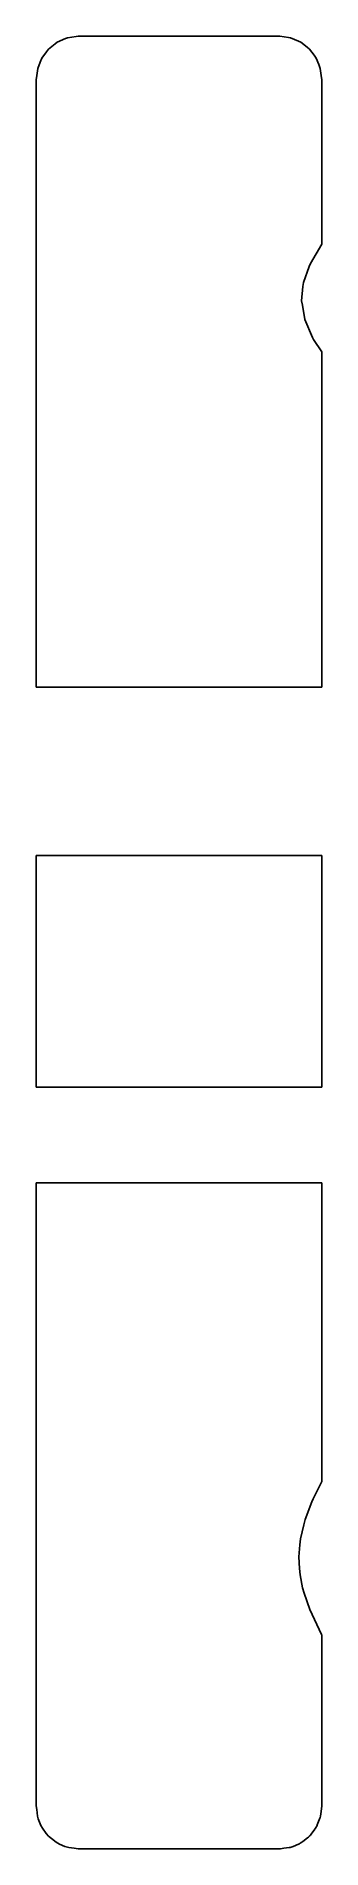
# Model space of a CAD drawing. Header units: metres. Extents: x 2.4 to 16, y -15.8 to 70.5.
import ezdxf

# ---------------------------------------------------------------- set-up
doc = ezdxf.new("R2010")
doc.units = ezdxf.units.M

msp = doc.modelspace()

# ---------------------------------------------------------------- linework, layer by layer
for p, q in [((2.891, 69.802), (2.986, 69.931)), ((2.986, 69.931), (3.301, 70.182)), ((3.301, 70.182), (3.4, 70.261)), ((3.4, 70.261), (3.786, 70.427)), ((3.786, 70.427), (3.882, 70.468)), ((3.882, 70.468), (4.304, 70.526)), ((4.304, 70.526), (4.4, 70.539)), ((4.4, 70.539), (12.253, 70.539)), ((12.253, 70.539), (14, 70.539)), ((14, 70.539), (14.42, 70.482)), ((14.42, 70.482), (14.518, 70.468)), ((14.518, 70.468), (14.897, 70.305)), ((14.897, 70.305), (15, 70.261)), ((15, 70.261), (15.308, 70.015)), ((15.308, 70.015), (15.414, 69.931)), ((15.414, 69.931), (15.632, 69.635)), ((2.468, 68.999), (2.591, 69.308)), ((2.591, 69.308), (2.668, 69.5)), ((2.668, 69.5), (2.891, 69.802)), ((15.632, 69.635), (15.732, 69.5)), ((15.732, 69.5), (15.855, 69.192)), ((15.855, 69.192), (15.932, 68.999)), ((2.4, 68.46), (2.426, 68.675)), ((2.4, 66.456), (2.4, 68.46)), ((2.426, 68.675), (2.468, 68.999)), ((15.932, 68.999), (15.974, 68.675)), ((15.974, 68.675), (16, 68.46)), ((16, 68.46), (16, 64.081)), ((2.4, 64.613), (2.4, 66.456)), ((2.4, 64.166), (2.4, 64.613)), ((2.4, 63.012), (2.4, 64.166)), ((16, 64.081), (16, 60.841)), ((2.4, 62.219), (2.4, 63.012)), ((2.4, 61.7), (2.4, 62.219)), ((2.4, 61.145), (2.4, 61.7)), ((2.4, 60.703), (2.4, 61.145)), ((2.4, 60.178), (2.4, 60.703)), ((16, 60.631), (15.461, 59.712)), ((16, 60.841), (16, 60.738)), ((16, 60.738), (16, 60.631)), ((2.4, 59.841), (2.4, 60.178)), ((2.4, 59.286), (2.4, 59.841)), ((15.397, 59.58), (15.133, 58.811)), ((15.461, 59.712), (15.397, 59.58)), ((2.4, 59.014), (2.4, 59.286)), ((2.4, 58.764), (2.4, 59.014)), ((2.4, 58.212), (2.4, 58.764)), ((15.133, 58.811), (15.101, 58.615)), ((2.4, 57.981), (2.4, 58.212)), ((2.4, 57.43), (2.4, 57.981)), ((15.101, 58.615), (15.043, 57.934)), ((15.043, 57.934), (15.077, 57.733)), ((2.4, 57.191), (2.4, 57.43)), ((2.4, 56.665), (2.4, 57.191)), ((15.077, 57.733), (15.198, 57.041)), ((15.198, 57.041), (15.564, 56.19)), ((2.4, 56.228), (2.4, 56.665)), ((2.4, 55.913), (2.4, 56.228)), ((15.564, 56.19), (15.613, 56.089)), ((2.4, 51.779), (2.4, 55.913)), ((15.613, 56.089), (16, 55.51)), ((16, 55.51), (16, 46.773)), ((2.4, 47.584), (2.4, 51.779)), ((2.4, 40.172), (2.4, 47.584)), ((16, 46.773), (16, 42.342)), ((16, 42.342), (16, 40.172)), ((2.4, 39.885), (2.4, 40.172)), ((2.4, 39.541), (2.4, 39.885)), ((16, 40.172), (16, 39.541)), ((16, 40.172), (16, 40.172)), ((3.391, 39.541), (2.4, 39.541)), ((16, 39.541), (3.391, 39.541)), ((2.4, 31.231), (2.4, 31.512)), ((2.4, 31.512), (15.009, 31.512)), ((2.4, 30.881), (2.4, 31.231)), ((15.009, 31.512), (16, 31.512)), ((16, 31.512), (16, 30.881)), ((16, 31.512), (16, 31.512)), ((2.4, 27.102), (2.4, 30.881)), ((16, 30.881), (16, 24.583)), ((2.4, 24.583), (2.4, 27.102)), ((2.4, 22.722), (2.4, 24.583)), ((16, 24.583), (16, 20.488)), ((2.4, 20.488), (2.4, 22.722)), ((8.831, 20.488), (2.4, 20.488)), ((16, 20.488), (8.831, 20.488)), ((2.4, 14.103), (2.4, 15.923)), ((2.4, 15.923), (9.569, 15.923)), ((9.569, 15.923), (16, 15.923)), ((16, 15.923), (16, 11.828)), ((2.4, 11.828), (2.4, 14.103)), ((2.4, 9.474), (2.4, 11.828)), ((16, 11.828), (16, 4.56)), ((2.4, 4.161), (2.4, 9.474)), ((16, 4.56), (16, 1.696)), ((2.4, -0.409), (2.4, 4.161)), ((15.594, 0.875), (15.528, 0.734)), ((16, 1.696), (15.594, 0.875)), ((15.528, 0.734), (15.212, -0.114)), ((2.4, -0.811), (2.4, -0.409)), ((2.4, -1.312), (2.4, -0.811)), ((15.139, -0.363), (14.984, -1.021)), ((15.212, -0.114), (15.139, -0.363)), ((2.4, -1.863), (2.4, -1.312)), ((14.956, -1.314), (14.903, -1.885)), ((14.984, -1.021), (14.956, -1.314)), ((2.4, -2.096), (2.4, -1.863)), ((2.4, -2.647), (2.4, -2.096)), ((14.903, -1.885), (14.933, -2.443)), ((14.933, -2.443), (14.965, -2.739)), ((2.4, -2.897), (2.4, -2.647)), ((2.4, -3.162), (2.4, -2.897)), ((2.4, -3.718), (2.4, -3.162)), ((14.965, -2.739), (15.089, -3.361)), ((15.089, -3.361), (15.166, -3.615)), ((2.4, -4.04), (2.4, -3.718)), ((2.4, -4.568), (2.4, -4.04)), ((15.166, -3.615), (15.427, -4.388)), ((2.4, -4.985), (2.4, -4.568)), ((2.4, -5.486), (2.4, -4.985)), ((15.427, -4.388), (15.98, -5.58)), ((2.4, -6.018), (2.4, -5.486)), ((2.4, -6.715), (2.4, -6.018)), ((15.98, -5.58), (15.983, -5.587)), ((15.983, -5.587), (16, -5.617)), ((16, -5.617), (16, -9.982)), ((16, -5.617), (16, -5.617)), ((2.4, -7.66), (2.4, -6.715)), ((2.4, -8.165), (2.4, -7.66)), ((2.4, -9.591), (2.4, -8.165)), ((2.4, -11.959), (2.4, -9.591)), ((16, -9.982), (16, -13.719)), ((2.4, -13.719), (2.4, -11.959)), ((2.4, -13.739), (2.4, -13.719)), ((2.422, -13.919), (2.4, -13.739)), ((15.999, -13.763), (15.953, -14.127)), ((16, -13.742), (15.999, -13.763)), ((16, -13.719), (16, -13.739)), ((16, -13.739), (16, -13.742)), ((16, -13.742), (16, -13.742)), ((2.462, -14.238), (2.422, -13.919)), ((2.499, -14.359), (2.462, -14.238)), ((2.626, -14.679), (2.499, -14.359)), ((15.785, -14.652), (15.774, -14.679)), ((15.91, -14.338), (15.785, -14.652)), ((15.916, -14.322), (15.91, -14.338)), ((15.918, -14.313), (15.916, -14.322)), ((15.92, -14.31), (15.918, -14.313)), ((15.938, -14.238), (15.92, -14.307)), ((15.92, -14.307), (15.92, -14.307)), ((15.92, -14.307), (15.92, -14.307)), ((15.92, -14.307), (15.92, -14.308)), ((15.92, -14.308), (15.92, -14.308)), ((15.92, -14.308), (15.92, -14.31)), ((15.953, -14.127), (15.938, -14.238)), ((2.7, -14.816), (2.626, -14.679)), ((2.88, -15.058), (2.7, -14.816)), ((2.989, -15.194), (2.88, -15.058)), ((3.125, -15.304), (2.989, -15.194)), ((3.35, -15.483), (3.125, -15.304)), ((3.514, -15.573), (3.35, -15.483)), ((14.96, -15.537), (14.935, -15.55)), ((14.969, -15.532), (14.96, -15.537)), ((14.972, -15.531), (14.969, -15.532)), ((14.973, -15.53), (14.972, -15.531)), ((15.05, -15.483), (14.973, -15.53)), ((14.973, -15.53), (14.973, -15.53)), ((14.973, -15.53), (14.973, -15.53)), ((15.096, -15.45), (15.05, -15.483)), ((15.318, -15.274), (15.096, -15.45)), ((15.363, -15.237), (15.318, -15.274)), ((15.381, -15.222), (15.363, -15.237)), ((15.384, -15.219), (15.381, -15.222)), ((15.385, -15.218), (15.384, -15.219)), ((15.411, -15.194), (15.385, -15.218)), ((15.385, -15.218), (15.385, -15.218)), ((15.439, -15.163), (15.411, -15.194)), ((15.44, -15.163), (15.439, -15.163)), ((15.439, -15.163), (15.439, -15.163)), ((15.441, -15.161), (15.44, -15.163)), ((15.447, -15.155), (15.441, -15.161)), ((15.462, -15.136), (15.447, -15.155)), ((15.489, -15.102), (15.462, -15.136)), ((15.672, -14.855), (15.489, -15.102)), ((15.69, -14.83), (15.672, -14.855)), ((15.698, -14.819), (15.69, -14.83)), ((15.7, -14.816), (15.698, -14.819)), ((15.774, -14.679), (15.7, -14.815)), ((15.7, -14.815), (15.7, -14.815)), ((15.7, -14.815), (15.7, -14.815)), ((15.7, -14.815), (15.7, -14.815)), ((15.7, -14.815), (15.7, -14.815)), ((15.7, -14.815), (15.7, -14.816)), ((3.761, -15.678), (3.514, -15.573)), ((3.947, -15.735), (3.761, -15.678)), ((4.204, -15.769), (3.947, -15.735)), ((4.4, -15.79), (4.204, -15.769)), ((9.149, -15.79), (4.4, -15.79)), ((14, -15.79), (9.149, -15.79)), ((14.008, -15.79), (14, -15.79)), ((14.009, -15.79), (14.008, -15.79)), ((14.038, -15.789), (14.009, -15.79)), ((14.196, -15.769), (14.038, -15.789)), ((14.453, -15.735), (14.196, -15.769)), ((14.478, -15.729), (14.453, -15.735)), ((14.489, -15.727), (14.478, -15.729)), ((14.494, -15.726), (14.489, -15.727)), ((14.496, -15.725), (14.494, -15.726)), ((14.497, -15.725), (14.496, -15.725)), ((14.496, -15.725), (14.496, -15.725)), ((14.639, -15.678), (14.497, -15.725)), ((14.497, -15.725), (14.497, -15.725)), ((14.886, -15.573), (14.639, -15.678)), ((14.935, -15.55), (14.886, -15.573))]:
    msp.add_line(p, q)

doc.saveas('drawing.dxf')
